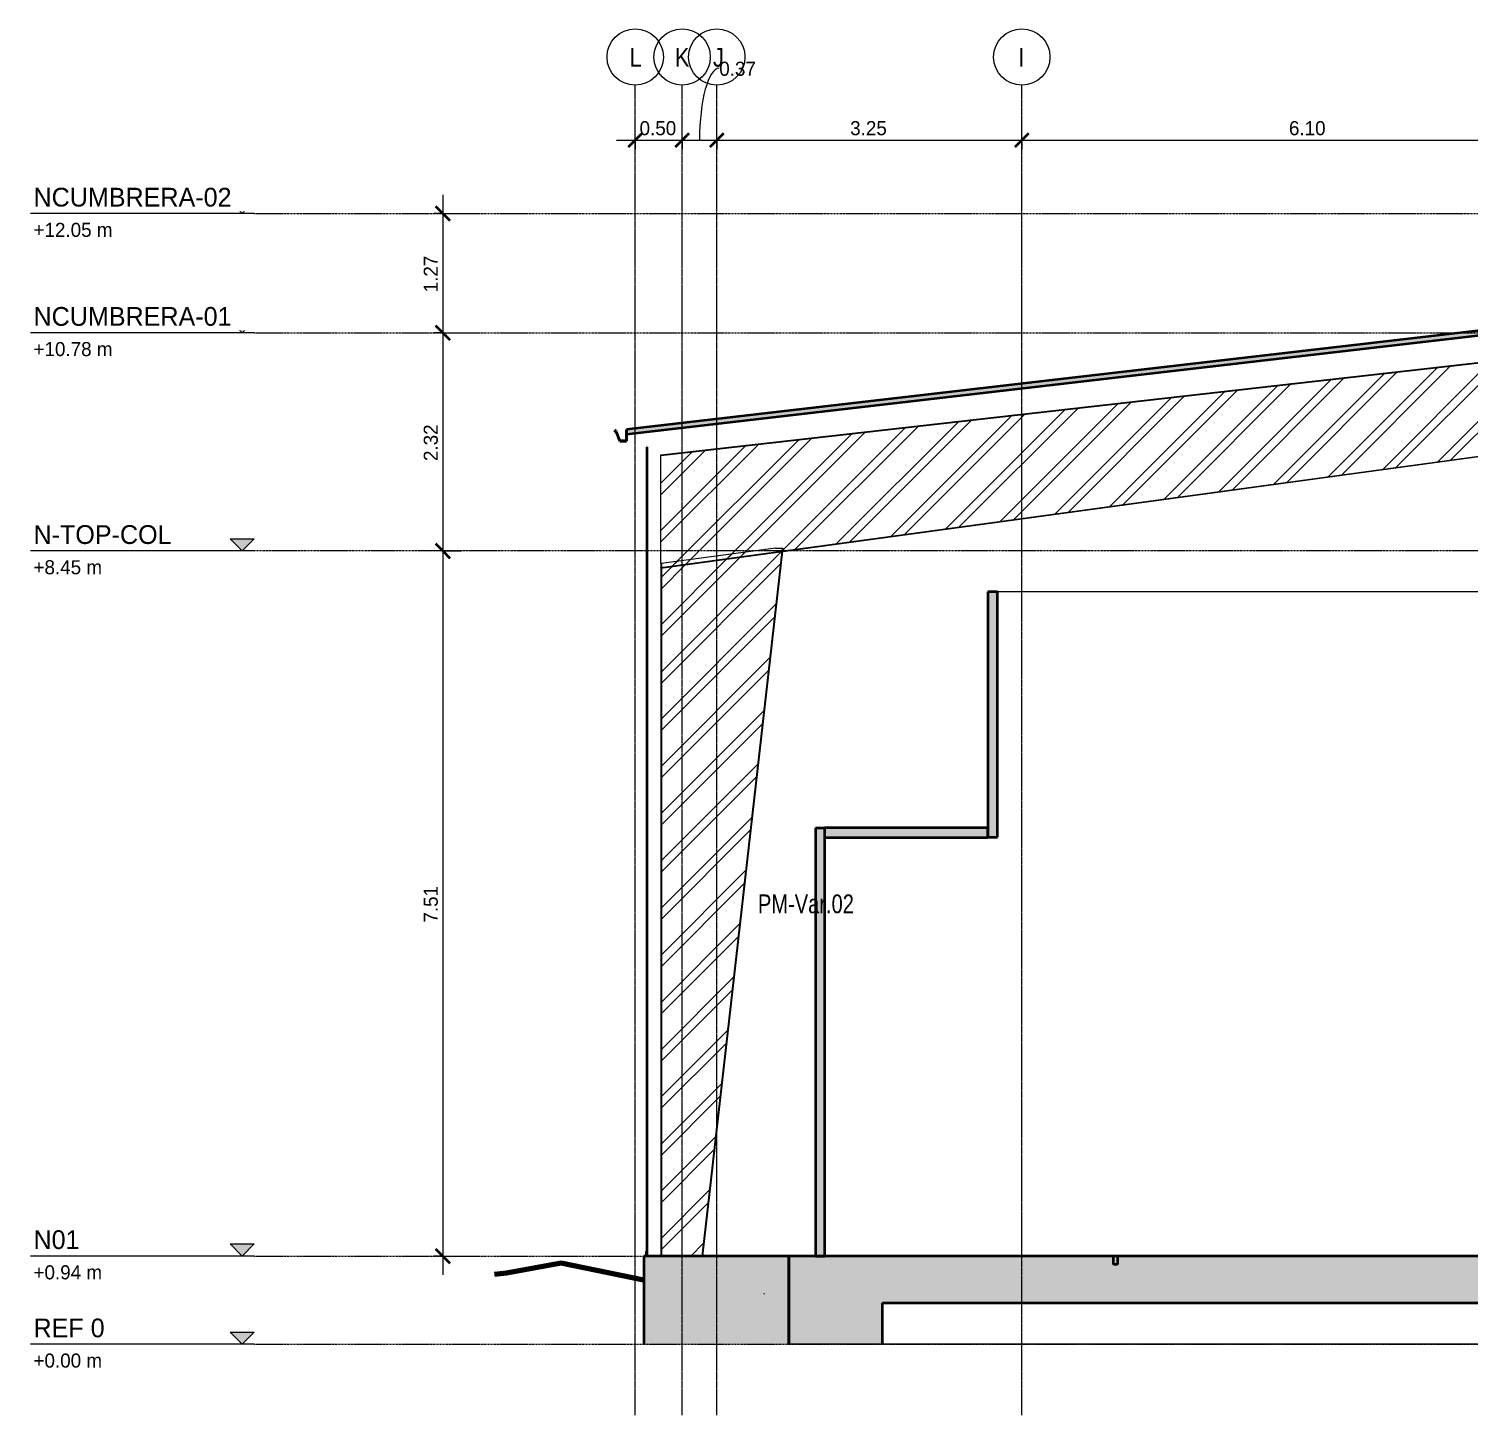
# Model space of a CAD drawing. Header units: centimetres. Extents: x -6747 to 14796, y -285 to 1548.
# Drawn here: x -6747 to -5212, y -76 to 1401 of the extents above; entities that cross this region are included whole.
import ezdxf

# ---------------------------------------------------------------- set-up
doc = ezdxf.new("R2010")
doc.units = ezdxf.units.CM
doc.linetypes.add('Centre', pattern=[3.175, 0.635, -0.475, 1.59, -0.475])
doc.linetypes.add('Grid Line', pattern=[2.2225, 1.27, -0.3175, 0.3175, -0.3175])
for name, color, linetype, lineweight in [('A-ANNO-DIMS', 7, 'Continuous', 9), ('A-ANNO-DIMS-100', 7, 'Continuous', 9), ('A-CLNG', 7, 'Continuous', 9), ('A-FLOR', 7, 'Continuous', 9), ('A-FLOR-LEVL', 7, 'Continuous', 9), ('A-FLOR-PATT', 7, 'Continuous', 35), ('A-ROOF', 7, 'Continuous', 9), ('A-ROOF-MCUT', 7, 'Continuous', 35), ('A-ROOF-PATT', 7, 'Continuous', 35), ('A-WALL', 7, 'Continuous', 9), ('A-WALL-PATT', 7, 'Continuous', 35), ('C-BLDG-PADS', 7, 'Continuous', 9), ('C-TOPO', 7, 'Continuous', 9), ('I-WALL', 7, 'Continuous', 9), ('S-BEAM', 7, 'Continuous', 9), ('S-COLS', 7, 'Continuous', 9), ('S-COLS-IDEN', 7, 'Continuous', 9), ('S-GRID', 7, 'Continuous', 9), ('S-GRID-IDEN', 7, 'Continuous', 9)]:
    doc.layers.add(name, color=color, linetype=linetype, lineweight=lineweight)
doc.styles.add('Century Gothic', font='GOTHIC.TTF', dxfattribs={"height": 20})
doc.styles.add('Century Gothic_1', font='GOTHIC.TTF', dxfattribs={"height": 15})
doc.styles.add('Century Gothic_2', font='GOTHIC.TTF', dxfattribs={"width": 0.8, "height": 20})
doc.styles.add('Saira Condensed', font='SairaCondensed-Regular.ttf', dxfattribs={"height": 20})
doc.dimstyles.new('FCA_N_Cotas_E100', dxfattribs={"dimscale": 30.48, "dimtxt": 15.662524, "dimasz": 0.492126, "dimexe": 0.656168, "dimexo": 0.656168, "dimgap": 0.032808, "dimtad": 1, "dimlfac": 0.01, "dimrnd": 0.01, "dimzin": 0, "dimdsep": 46, "dimtxsty": 'Century Gothic_1', "dimblk1": 'OBLIQUE', "dimblk2": 'OBLIQUE', "dimsah": 1, "dimcen": 0.09, "dimdle": 0.656168, "dimadec": 3, "dimazin": 2, "dimtfac": 1, "dimtdec": 4, "dimtix": 1, "dimtmove": 0, "dimatfit": 3, "dimfxl": 1, "dimtvp": 1, "dimtolj": 1, "dimtzin": 0, "dimarcsym": 2})
doc.dimstyles.new('FCA_N_Cotas_E100_1', dxfattribs={"dimscale": 30.48, "dimtxt": 15.662524, "dimasz": 0.492126, "dimexe": 0.656168, "dimexo": 0.656168, "dimgap": 0.032808, "dimtad": 1, "dimlfac": 0.01, "dimrnd": 0.01, "dimzin": 0, "dimdsep": 46, "dimtxsty": 'Century Gothic_1', "dimblk1": 'OBLIQUE', "dimblk2": 'OBLIQUE', "dimsah": 1, "dimcen": 0.09, "dimdle": 0.656168, "dimadec": 3, "dimazin": 2, "dimtfac": 1, "dimtdec": 4, "dimtix": 1, "dimtmove": 1, "dimatfit": 3, "dimfxl": 1, "dimtvp": 1, "dimtolj": 1, "dimtzin": 0, "dimarcsym": 2})
pattern_1 = [(45, (0, 0), (-25.14472, 25.14472), []), (45, (0, 38.1), (-25.14472, 25.14472), [])]

# ---------------------------------------------------------------- blocks, each defined once
blk = doc.blocks.new('PQ_RVR_ARQ-01_ZZ_ZZ_MO_T_A_rvt-1-Elevación Eje 14')
at = {"layer": 'A-FLOR-PATT', "lineweight": 9, "true_color": 0xeaeaea}
blk.add_hatch(color=254, dxfattribs=at).paths.add_polyline_path([(-5898.6, 540), (-5724.6, 540), (-5724.6, 550), (-5898.6, 550)])
at = {"layer": 'A-ROOF-PATT', "lineweight": 9, "true_color": 0xeaeaea}
blk.add_hatch(color=254, dxfattribs=at).paths.add_polyline_path([(-2152.9, 966.1), (-2152.9, 971.2), (-4147.4, 1201.9), (-6109.6, 974.5), (-6109.6, 969.5), (-4147.4, 1196.9), (-2186.2, 970)])
at = {"layer": 'A-WALL-PATT', "lineweight": 9, "true_color": 0xeaeaea}
for points in [[(-6088.2, 99), (-6087.7, 99), (-6087.7, 955.5), (-6088.2, 955.5), (-6088.2, 329.1)], [(-5724.6, 540.1), (-5714.6, 540.1), (-5714.6, 801.5), (-5724.6, 801.5), (-5724.6, 658.4)], [(-5908.4, 94), (-5898.4, 94), (-5898.4, 549.9), (-5908.4, 549.9), (-5908.4, 329.1)], [(-6089.5, 94), (-6087, 94), (-6087, 99), (-6089.5, 99)]]:
    blk.add_hatch(color=254, dxfattribs=at).paths.add_polyline_path(points)
at = {"layer": 'A-WALL-PATT', "lineweight": 9, "true_color": 0xe5e5e5}
h = blk.add_hatch(dxfattribs=at)
h.set_pattern_fill('FP_2', color=254, style=0, pattern_type=2)
h.set_pattern_definition([(90, (-5724.441, 0), (-0.15954, 1e-17), [])])
edge = h.paths.add_edge_path()
edge.add_line((-5724.8, 550), (-5724.6, 550))
edge.add_line((-5724.6, 550), (-5724.6, 801.5))
edge.add_line((-5724.6, 801.5), (-5724.8, 801.5))
at = {"layer": 'A-CLNG', "color": 254, "lineweight": 18, "true_color": 0xe5e5e5}
blk.add_line((-2385.4, 801.5), (-5714.6, 801.5), dxfattribs=at)
at = {"layer": 'A-FLOR', "color": 254, "lineweight": 35, "true_color": 0xcccccc}
for p, q in [((-5724.6, 550), (-5898.6, 550)), ((-5898.6, 550), (-5898.6, 540)), ((-5898.6, 540), (-5724.6, 540)), ((-5724.6, 540), (-5724.6, 550)), ((-5590.7, 94), (-5936.9, 94)), ((-5936.9, 94), (-5936.9, 44)), ((-5590.7, 85.1), (-5590.7, 94)), ((-3720.7, 94), (-5586.7, 94)), ((-5586.7, 94), (-5586.7, 85.1)), ((-5586.7, 85.1), (-5590.7, 85.1)), ((-5836.9, 44), (-1208.8, 44))]:
    blk.add_line(p, q, dxfattribs=at)
at = {"layer": 'A-FLOR', "color": 254, "true_color": 0xe5e5e5}
blk.add_line((-5898.6, 550), (-5898.6, 550), dxfattribs=at)
at = {"layer": 'A-ROOF', "color": 254, "lineweight": 35, "true_color": 0xcccccc}
for p, q in [((-4147.4, 1201.9), (-6109.6, 974.5)), ((-6109.6, 969.5), (-4147.4, 1196.9)), ((-6109.6, 974.5), (-6109.6, 969.5))]:
    blk.add_line(p, q, dxfattribs=at)
at = {"layer": 'A-ROOF-MCUT', "color": 254, "true_color": 0xcccccc}
for p, q in [((-6120.9, 973.3), (-6122.1, 973.3)), ((-6122.1, 973.3), (-6122.1, 972)), ((-6122.1, 972), (-6120.9, 972)), ((-6121.8, 972.3), (-6121.8, 972.9)), ((-6121.8, 972.9), (-6120.9, 972.9)), ((-6120.6, 972.3), (-6121.8, 972.3)), ((-6120.9, 972.9), (-6120.9, 973.3)), ((-6120.9, 972), (-6117, 962)), ((-6116.8, 962.4), (-6120.6, 972.3)), ((-6109.6, 974.5), (-6109.9, 974.5)), ((-6109.9, 974.5), (-6109.9, 962.4)), ((-6109.6, 962), (-6109.6, 974.5)), ((-6117, 962), (-6109.6, 962)), ((-6109.9, 962.4), (-6116.8, 962.4))]:
    blk.add_line(p, q, dxfattribs=at)
at = {"layer": 'A-WALL', "color": 254, "lineweight": 35, "true_color": 0xcccccc}
for p, q in [((-6087.7, 955.5), (-6088.2, 955.5)), ((-6088.2, 955.5), (-6088.2, 99)), ((-6087.7, 99), (-6087.7, 955.5)), ((-5936.9, 94), (-6091.2, 94)), ((-6091.2, 94), (-6091.2, -0.2)), ((-6088.2, 99), (-6087.7, 99)), ((-5936.9, -0.2), (-5936.9, 94)), ((-5936.9, 44), (-5936.9, -0.2)), ((-5836.9, -0.2), (-5836.9, 44))]:
    blk.add_line(p, q, dxfattribs=at)
at = {"layer": 'A-WALL', "color": 254, "true_color": 0xcccccc}
for p, q in [((-6087, 99), (-6089.5, 99)), ((-6089.5, 99), (-6089.5, 94)), ((-6089.5, 94), (-6087, 94)), ((-6087, 94), (-6087, 99))]:
    blk.add_line(p, q, dxfattribs=at)
at = {"layer": 'C-BLDG-PADS', "color": 254, "lineweight": 18, "true_color": 0xdadada}
for p, q in [((-1208.8, 0), (-5936.9, 0)), ((-5936.9, 0), (-5936.9, -0.2))]:
    blk.add_line(p, q, dxfattribs=at)
at = {"layer": 'C-TOPO', "color": 254, "lineweight": 70, "true_color": 0xdadada}
for p, q in [((-6179.4, 86.4), (-6237.7, 75.6)), ((-6091.2, 68.4), (-6179.4, 86.4)), ((-6237.7, 75.6), (-6250.4, 74.4))]:
    blk.add_line(p, q, dxfattribs=at)
at = {"layer": 'C-TOPO', "color": 254, "true_color": 0xdadada}
for p, q in [((-6179.4, 86.4), (-6237.7, 75.6)), ((-6182.8, 87), (-6179.4, 86.4)), ((-6179.4, 86.4), (-6091.2, 68.4)), ((-6250.4, 74.4), (-6237.7, 75.6)), ((-6241.1, 75.1), (-6237.7, 75.6)), ((-5963.5, 54.1), (-5962.7, 54))]:
    blk.add_line(p, q, dxfattribs=at)
at = {"layer": 'I-WALL', "color": 254, "true_color": 0xcccccc}
blk.add_line((-5724.6, 801.5), (-5724.8, 801.5), dxfattribs=at)
at = {"layer": 'I-WALL', "color": 254, "lineweight": 35, "true_color": 0xcccccc}
for p, q in [((-5714.6, 801.5), (-5724.6, 801.5)), ((-5724.6, 801.5), (-5724.6, 540.1)), ((-5714.6, 540.1), (-5714.6, 801.5)), ((-5898.4, 549.9), (-5908.4, 549.9)), ((-5908.4, 549.9), (-5908.4, 94)), ((-5898.4, 94), (-5898.4, 549.9)), ((-5724.6, 540.1), (-5714.6, 540.1)), ((-5908.4, 94), (-5898.4, 94))]:
    blk.add_line(p, q, dxfattribs=at)
blk = doc.blocks.new('Level - Con_Triangulo-1145637-Elevación Eje 14')
at = {"layer": 'A-FLOR-LEVL', "true_color": 0xe2e2e2}
blk.add_hatch(color=254, dxfattribs=at).paths.add_polyline_path([(-6532, 12.9), (-6519.2, 0), (-6506.3, 12.9)])
at = {"layer": 'A-FLOR-LEVL', "color": 253, "true_color": 0xaaaaaa}
for p, q in [((-6506.3, 0), (-6744.8, 0)), ((-6532, 12.9), (-6506.3, 12.9)), ((-6519.2, 0), (-6532, 12.9)), ((-6506.3, 12.9), (-6519.2, 0))]:
    blk.add_line(p, q, dxfattribs=at)
blk = doc.blocks.new('Grid - 3mm-1819951-Elevación Eje 14')
at = {"layer": 'S-GRID-IDEN', "color": 253, "true_color": 0xaaaaaa}
blk.add_circle((-1330.8, 1371.3), 30, dxfattribs=at)
blk = doc.blocks.new('DIMBLOCK1-Elevación Eje 14')
at = {"layer": 'A-ANNO-DIMS-100'}
for p, q in [((-6100.4, 1282.7), (-6100.4, 1302.7)), ((-6050.4, 1282.7), (-6050.4, 1302.7)), ((-6120.4, 1282.7), (-6050.4, 1282.7)), ((-6100.4, 1282.7), (-6100.4, 1273.3)), ((-6050.4, 1282.7), (-6050.4, 1273.3))]:
    blk.add_line(p, q, dxfattribs=at)
at = {"layer": 'A-ANNO-DIMS-100', "lineweight": 35}
for p, q in [((-6100.4, 1282.7), (-6092.9, 1290.2)), ((-6050.4, 1282.7), (-6042.9, 1290.2)), ((-6100.4, 1282.7), (-6107.9, 1275.2)), ((-6050.4, 1282.7), (-6057.9, 1275.2))]:
    blk.add_line(p, q, dxfattribs=at)
at = {"layer": 'A-ANNO-DIMS-100', "color": 0, "insert": (-6095.8, 1303), "char_height": 15, "width": 48.927, "attachment_point": 1, "line_spacing_factor": 0.984502, "style": 'Century Gothic_1'}
blk.add_mtext('0.50', dxfattribs=at)
blk = doc.blocks.new('_Oblique')
at = {"color": 0, "linetype": 'ByBlock', "lineweight": -2}
blk.add_line((-0.5, -0.5), (0.5, 0.5), dxfattribs=at)
blk = doc.blocks.new('DIMBLOCK2-Elevación Eje 14')
at = {"layer": 'A-ANNO-DIMS-100'}
for p, q in [((-6050.4, 1282.7), (-6050.4, 1302.7)), ((-6013.5, 1282.7), (-6013.5, 1302.7)), ((-6050.4, 1282.7), (-6013.5, 1282.7)), ((-6050.4, 1282.7), (-6050.4, 1273.3)), ((-6013.5, 1282.7), (-6013.5, 1273.3))]:
    blk.add_line(p, q, dxfattribs=at)
at = {"layer": 'A-ANNO-DIMS-100', "lineweight": 35}
for p, q in [((-6050.4, 1282.7), (-6042.9, 1290.2)), ((-6013.5, 1282.7), (-6006, 1290.2)), ((-6050.4, 1282.7), (-6057.9, 1275.2)), ((-6013.5, 1282.7), (-6021, 1275.2))]:
    blk.add_line(p, q, dxfattribs=at)
at = {"layer": 'A-ANNO-DIMS-100'}
blk.add_ellipse((-6010.9, 1282.7), major_axis=(0, 76.6), ratio=0.27518, start_param=0, end_param=1.570796, dxfattribs=at)
at = {"layer": 'A-ANNO-DIMS-100', "color": 0, "insert": (-6010.9, 1366.3), "char_height": 15, "width": 48.927, "attachment_point": 1, "line_spacing_factor": 0.984502, "style": 'Century Gothic_1'}
blk.add_mtext('0.37', dxfattribs=at)
blk = doc.blocks.new('DIMBLOCK3-Elevación Eje 14')
at = {"layer": 'A-ANNO-DIMS-100'}
for p, q in [((-6013.5, 1282.7), (-6013.5, 1302.7)), ((-5688.5, 1282.7), (-5688.5, 1302.7)), ((-6013.5, 1282.7), (-5688.5, 1282.7)), ((-6013.5, 1282.7), (-6013.5, 1273.3)), ((-5688.5, 1282.7), (-5688.5, 1273.3))]:
    blk.add_line(p, q, dxfattribs=at)
at = {"layer": 'A-ANNO-DIMS-100', "lineweight": 35}
for p, q in [((-6013.5, 1282.7), (-6006, 1290.2)), ((-5688.5, 1282.7), (-5681, 1290.2)), ((-6013.5, 1282.7), (-6021, 1275.2)), ((-5688.5, 1282.7), (-5696, 1275.2))]:
    blk.add_line(p, q, dxfattribs=at)
at = {"layer": 'A-ANNO-DIMS-100', "color": 0, "insert": (-5871.4, 1303), "char_height": 15, "width": 48.927, "attachment_point": 1, "line_spacing_factor": 0.984502, "style": 'Century Gothic_1'}
blk.add_mtext('3.25', dxfattribs=at)
blk = doc.blocks.new('DIMBLOCK4-Elevación Eje 14')
at = {"layer": 'A-ANNO-DIMS-100'}
for p, q in [((-5688.5, 1282.7), (-5688.5, 1302.7)), ((-5078.5, 1282.7), (-5078.5, 1302.7)), ((-5688.5, 1282.7), (-5078.5, 1282.7)), ((-5688.5, 1282.7), (-5688.5, 1273.3)), ((-5078.5, 1282.7), (-5078.5, 1273.3))]:
    blk.add_line(p, q, dxfattribs=at)
at = {"layer": 'A-ANNO-DIMS-100', "lineweight": 35}
for p, q in [((-5688.5, 1282.7), (-5681, 1290.2)), ((-5078.5, 1282.7), (-5071, 1290.2)), ((-5688.5, 1282.7), (-5696, 1275.2)), ((-5078.5, 1282.7), (-5086, 1275.2))]:
    blk.add_line(p, q, dxfattribs=at)
at = {"layer": 'A-ANNO-DIMS-100', "color": 0, "insert": (-5403.9, 1303), "char_height": 15, "width": 48.927, "attachment_point": 1, "line_spacing_factor": 0.984502, "style": 'Century Gothic_1'}
blk.add_mtext('6.10', dxfattribs=at)
blk = doc.blocks.new('DIMBLOCK11-Elevación Eje 14')
at = {"layer": 'A-ANNO-DIMS-100'}
for p, q in [((-6305.5, 1224.5), (-6305.5, 1077.5)), ((-6305.5, 1204.5), (-6314.9, 1204.5)), ((-6305.5, 1204.5), (-6285.5, 1204.5)), ((-6305.5, 1077.5), (-6314.9, 1077.5)), ((-6305.5, 1077.5), (-6285.5, 1077.5))]:
    blk.add_line(p, q, dxfattribs=at)
at = {"layer": 'A-ANNO-DIMS-100', "lineweight": 35}
for p, q in [((-6305.5, 1204.5), (-6313, 1212)), ((-6305.5, 1204.5), (-6298, 1197)), ((-6305.5, 1077.5), (-6313, 1085)), ((-6305.5, 1077.5), (-6298, 1070))]:
    blk.add_line(p, q, dxfattribs=at)
at = {"layer": 'A-ANNO-DIMS-100', "color": 0, "insert": (-6325.8, 1120.6), "char_height": 15, "width": 48.927, "attachment_point": 1, "rotation": 90, "line_spacing_factor": 0.984502, "style": 'Century Gothic_1'}
blk.add_mtext('1.27', dxfattribs=at)
blk = doc.blocks.new('DIMBLOCK12-Elevación Eje 14')
at = {"layer": 'A-ANNO-DIMS-100'}
for p, q in [((-6305.5, 1077.5), (-6314.9, 1077.5)), ((-6305.5, 1077.5), (-6305.5, 845.1)), ((-6305.5, 1077.5), (-6285.5, 1077.5)), ((-6305.5, 845.1), (-6314.9, 845.1)), ((-6305.5, 845.1), (-6285.5, 845.1))]:
    blk.add_line(p, q, dxfattribs=at)
at = {"layer": 'A-ANNO-DIMS-100', "lineweight": 35}
for p, q in [((-6305.5, 1077.5), (-6313, 1085)), ((-6305.5, 1077.5), (-6298, 1070)), ((-6305.5, 845.1), (-6313, 852.6)), ((-6305.5, 845.1), (-6298, 837.6))]:
    blk.add_line(p, q, dxfattribs=at)
at = {"layer": 'A-ANNO-DIMS-100', "color": 0, "insert": (-6325.8, 940.9), "char_height": 15, "width": 48.927, "attachment_point": 1, "rotation": 90, "line_spacing_factor": 0.984502, "style": 'Century Gothic_1'}
blk.add_mtext('2.32', dxfattribs=at)
blk = doc.blocks.new('DIMBLOCK13-Elevación Eje 14')
at = {"layer": 'A-ANNO-DIMS-100'}
for p, q in [((-6305.5, 845.1), (-6314.9, 845.1)), ((-6305.5, 845.1), (-6305.5, 74)), ((-6305.5, 845.1), (-6285.5, 845.1)), ((-6305.5, 94), (-6314.9, 94)), ((-6305.5, 94), (-6285.5, 94))]:
    blk.add_line(p, q, dxfattribs=at)
at = {"layer": 'A-ANNO-DIMS-100', "lineweight": 35}
for p, q in [((-6305.5, 845.1), (-6313, 852.6)), ((-6305.5, 845.1), (-6298, 837.6)), ((-6305.5, 94), (-6313, 101.5)), ((-6305.5, 94), (-6298, 86.5))]:
    blk.add_line(p, q, dxfattribs=at)
at = {"layer": 'A-ANNO-DIMS-100', "color": 0, "insert": (-6325.8, 449.2), "char_height": 15, "width": 48.927, "attachment_point": 1, "rotation": 90, "line_spacing_factor": 0.984502, "style": 'Century Gothic_1'}
blk.add_mtext('7.51', dxfattribs=at)

msp = doc.modelspace()

# ---------------------------------------------------------------- hatches: boundary and pattern name
at = {"layer": 'A-FLOR-PATT', "lineweight": 9, "true_color": 0x9a9a9a}
msp.add_hatch(color=253, dxfattribs=at).paths.add_polyline_path([(-1362.556, 44), (-1211.04, 44), (-1211.04, 94), (-5883.732, 94), (-5883.732, 44), (-1688.412, 44)])
at = {"layer": 'A-WALL-PATT', "lineweight": 9, "true_color": 0x9a9a9a}
for points in [[(-5943.717, -0.18), (-5936.919, -0.18), (-5936.919, 94), (-6091.219, 94), (-6091.219, -0.18), (-5950.922, -0.18)], [(-5924.535, -0.18), (-5836.919, -0.18), (-5836.919, 44), (-5883.732, 44), (-5883.732, 94), (-5936.919, 94), (-5936.919, -0.18)]]:
    msp.add_hatch(color=253, dxfattribs=at).paths.add_polyline_path(points)
at = {"layer": 'S-BEAM', "true_color": 0xc0c0c0}
h = msp.add_hatch(dxfattribs=at)
h.set_pattern_fill('FP_5', color=9, style=0, pattern_type=2)
h.set_pattern_definition(pattern_1)
h.paths.add_polyline_path([(-6073.06, 946.779), (-4139.375, 1165.531), (-4139.375, 1166.116), (-6073.06, 947.365)])
h = msp.add_hatch(dxfattribs=at)
h.set_pattern_fill('FP_5', color=9, style=0, pattern_type=2)
h.set_pattern_definition(pattern_1)
h.paths.add_polyline_path([(-6072.553, 827.46), (-5944.064, 844.976), (-5943.717, 848.026), (-5943.135, 848.026), (-5943.472, 845.056), (-4139.375, 1090.988), (-4139.375, 1165.531), (-6073.06, 946.779), (-6073.06, 831.659), (-6072.553, 831.727)])
h = msp.add_hatch(dxfattribs=at)
h.set_pattern_fill('FP_5', color=9, style=0, pattern_type=2)
h.set_pattern_definition(pattern_1)
h.paths.add_polyline_path([(-6073.06, 826.804), (-4139.375, 1090.4), (-4139.375, 1090.988), (-6073.06, 827.391)])
at = {"layer": 'S-COLS', "true_color": 0xc0c0c0}
h = msp.add_hatch(dxfattribs=at)
h.set_pattern_fill('FP_3', color=9, style=0, pattern_type=2)
h.set_pattern_definition(pattern_1)
h.paths.add_polyline_path([(-6029.457, 94), (-5944.132, 844.379), (-6072.553, 826.804), (-6072.553, 94)])
h.paths.add_polyline_path([(-6072.553, 827.46), (-5944.064, 844.976), (-5943.717, 848.026), (-5950.922, 848.026), (-6072.553, 831.727)])
h = msp.add_hatch(dxfattribs=at)
h.set_pattern_fill('FP_3', color=9, style=0, pattern_type=2)
h.set_pattern_definition(pattern_1)
h.paths.add_polyline_path([(-6029.457, 94), (-6028.875, 94), (-5943.135, 848.026), (-5943.717, 848.026), (-6002.721, 329.125)])
h = msp.add_hatch(dxfattribs=at)
h.set_pattern_fill('FP_3', color=9, style=0, pattern_type=2)
h.set_pattern_definition(pattern_1)
h.paths.add_polyline_path([(-6072.553, 94), (-6072.553, 831.727), (-6073.135, 831.649), (-6073.135, 94)])

# ---------------------------------------------------------------- linework, layer by layer
at = {"layer": 'A-FLOR', "lineweight": 35}
for p, q in [((-2230.456, 94), (-5883.732, 94)), ((-5836.919, 44), (-1211.04, 44))]:
    msp.add_line(p, q, dxfattribs=at)
at = {"layer": 'A-FLOR-LEVL', "color": 253, "linetype": 'Centre', "true_color": 0xaaaaaa}
for p, q in [((-918.976, 845.103), (-6506.315, 845.103)), ((-6506.315, 94), (-918.976, 94)), ((-6506.315, 0), (-918.976, 0))]:
    msp.add_line(p, q, dxfattribs=at)
at = {"layer": 'A-WALL', "lineweight": 35}
for p, q in [((-6073.135, 94), (-6091.219, 94)), ((-6091.219, 94), (-6091.219, -0.18)), ((-5883.732, 94), (-6028.875, 94)), ((-5936.919, -0.18), (-5936.919, 94)), ((-5836.919, -0.18), (-5836.919, 44))]:
    msp.add_line(p, q, dxfattribs=at)
at = {"layer": 'S-BEAM'}
for p, q in [((-6073.06, 947.365), (-4139.375, 1166.116)), ((-6073.06, 946.779), (-4139.375, 1165.531)), ((-6073.06, 827.391), (-4139.375, 1090.988)), ((-6073.06, 826.804), (-4139.375, 1090.4)), ((-6073.06, 946.779), (-6073.06, 947.365)), ((-6073.06, 831.659), (-6073.06, 946.779)), ((-6073.06, 826.804), (-6073.06, 827.391))]:
    msp.add_line(p, q, dxfattribs=at)
at = {"layer": 'S-COLS'}
for p, q in [((-5950.922, 848.026), (-6072.553, 831.727)), ((-5943.717, 848.026), (-6029.457, 94)), ((-5943.135, 848.026), (-6028.875, 94)), ((-5950.922, 848.026), (-5943.717, 848.026)), ((-5943.717, 848.026), (-5943.135, 848.026)), ((-6072.553, 831.727), (-6073.135, 831.649)), ((-6073.135, 831.649), (-6073.135, 94)), ((-6072.553, 831.727), (-6072.553, 94)), ((-6072.553, 94), (-6073.135, 94)), ((-6029.457, 94), (-6072.553, 94)), ((-6028.875, 94), (-6029.457, 94))]:
    msp.add_line(p, q, dxfattribs=at)
at = {"layer": 'S-GRID', "color": 253, "linetype": 'Grid Line', "true_color": 0xaaaaaa}
for p, q in [((-6100.445, -75.523), (-6100.445, 1341.332)), ((-6050.445, -75.523), (-6050.445, 1341.332)), ((-6013.539, -75.523), (-6013.539, 1341.332)), ((-5688.539, -75.523), (-5688.539, 1341.332))]:
    msp.add_line(p, q, dxfattribs=at)

# ---------------------------------------------------------------- block references
at = {"lineweight": 5}
msp.add_blockref('PQ_RVR_ARQ-01_ZZ_ZZ_MO_T_A_rvt-1-Elevación Eje 14', (0, 0), dxfattribs=at)
at = {"layer": 'A-FLOR-LEVL', "color": 253, "true_color": 0xaaaaaa}
for p in [(0, 1204.505), (0, 1077.508), (0, 845.103), (0, 94), (0, 0)]:
    msp.add_blockref('Level - Con_Triangulo-1145637-Elevación Eje 14', p, dxfattribs=at)
at = {"layer": 'S-GRID-IDEN', "color": 253, "true_color": 0xaaaaaa}
for p in [(-4769.672, 0), (-4719.672, 0), (-4682.766, 0), (-4357.766, 0)]:
    msp.add_blockref('Grid - 3mm-1819951-Elevación Eje 14', p, dxfattribs=at)

# ---------------------------------------------------------------- texts
at = {"layer": 'S-COLS-IDEN', "insert": (-5969.69, 479.219), "char_height": 20, "width": 134.6835, "attachment_point": 1, "style": 'Century Gothic_2'}
msp.add_mtext('PM-Var.02', dxfattribs=at)
at = {"layer": 'S-GRID-IDEN', "color": 253, "true_color": 0xaaaaaa, "char_height": 20, "attachment_point": 1, "style": 'Saira Condensed'}
for s, insert, width in [('L', (-6106.368, 1381.011), 13.62869), ('K', (-6058.018, 1381.011), 17.63712), ('J', (-6017.513, 1381.011), 8.81856), ('I', (-5692.163, 1381.011), 8.01687)]:
    msp.add_mtext(s, dxfattribs=dict(at, insert=insert, width=width))

# ---------------------------------------------------------------- dimensions: what is measured, and where the dimension line sits
at = {"layer": 'A-ANNO-DIMS'}
dim = msp.add_linear_dim(base=(-6013.539, 1282.733), p1=(-6050.445, 1293.34), p2=(-6013.539, 1293.34), dimstyle='FCA_N_Cotas_E100_1', override={"dimpost": '<>', "dimfxl": 36.905634}, dxfattribs=at)
dim.commit()
dim.dimension.update_dxf_attribs({"geometry": 'DIMBLOCK2-Elevación Eje 14', "text_midpoint": (-5986.436, 1356.303), "dimtype": 160})
for base, p1, p2, override, picture, middle in [((-6050.445, 1282.733), (-6100.445, 1293.34), (-6050.445, 1293.34), {"dimpost": '<>', "dimfxl": 50}, 'DIMBLOCK1-Elevación Eje 14', (-6075.445, 1291.611)), ((-5688.539, 1282.733), (-6013.539, 1293.34), (-5688.539, 1293.34), {"dimpost": '<>', "dimfxl": 325}, 'DIMBLOCK3-Elevación Eje 14', (-5851.039, 1291.611)), ((-5078.539, 1282.733), (-5688.539, 1293.34), (-5078.539, 1293.34), {"dimpost": '<>', "dimfxl": 610}, 'DIMBLOCK4-Elevación Eje 14', (-5383.539, 1291.611))]:
    dim = msp.add_linear_dim(base=base, p1=p1, p2=p2, dimstyle='FCA_N_Cotas_E100', override=override, dxfattribs=at)
    dim.commit()
    dim.dimension.update_dxf_attribs({"geometry": picture, "text_midpoint": middle})
for base, p1, p2, override, picture, middle in [((-6305.542, 1077.508), (-6294.935, 1204.505), (-6294.935, 1077.508), {"dimpost": '<>', "dimfxl": 126.997085}, 'DIMBLOCK11-Elevación Eje 14', (-6314.419, 1141.007)), ((-6305.542, 845.103), (-6294.935, 1077.508), (-6294.935, 845.103), {"dimpost": '<>', "dimfxl": 232.405176}, 'DIMBLOCK12-Elevación Eje 14', (-6314.419, 961.305)), ((-6305.542, 94), (-6294.935, 845.103), (-6294.935, 94), {"dimpost": '<>', "dimfxl": 751.102783}, 'DIMBLOCK13-Elevación Eje 14', (-6314.231, 469.551))]:
    dim = msp.add_linear_dim(base=base, p1=p1, p2=p2, angle=90, dimstyle='FCA_N_Cotas_E100', override=override, dxfattribs=at)
    dim.commit()
    dim.dimension.update_dxf_attribs({"geometry": picture, "text_midpoint": middle})

# ---------------------------------------------------------------- next in the draw order: texts
at = {"layer": 'A-FLOR-LEVL', "color": 9, "true_color": 0xb7b7b7, "attachment_point": 1, "bg_fill": 3, "box_fill_scale": 1.25, "bg_fill_color": 256, "bg_fill_true_color": 13158600, "bg_fill_transparency": 0}
for s, insert, char_height, width, style in [('NCUMBRERA-02', (-6741.573, 1231.973), 20, 262.15181, 'Century Gothic'), ('+12.05 m', (-6741.573, 1194.661), 15, 112.23625, 'Century Gothic_1'), ('NCUMBRERA-01', (-6741.573, 1104.976), 20, 262.15181, 'Century Gothic'), ('+10.78 m', (-6741.573, 1067.664), 15, 112.23625, 'Century Gothic_1'), ('N-TOP-COL', (-6741.573, 872.571), 20, 185.9915, 'Century Gothic'), ('+8.45 m', (-6741.573, 835.259), 15, 97.80587, 'Century Gothic_1'), ('N01', (-6741.573, 121.468), 20, 64.135, 'Century Gothic'), ('+0.94 m', (-6741.573, 84.156), 15, 97.80587, 'Century Gothic_1'), ('REF 0', (-6741.573, 27.468), 20, 84.97887, 'Century Gothic'), ('+0.00 m', (-6741.573, -9.844), 15, 97.80587, 'Century Gothic_1')]:
    msp.add_mtext(s, dxfattribs=dict(at, insert=insert, char_height=char_height, width=width, style=style))

# ---------------------------------------------------------------- next in the draw order: linework, layer by layer
at = {"layer": 'A-FLOR-LEVL', "color": 253, "linetype": 'Centre', "true_color": 0xaaaaaa}
for p, q in [((-6506.315, 1204.505), (-918.976, 1204.505)), ((-6506.315, 1077.508), (-918.976, 1077.508))]:
    msp.add_line(p, q, dxfattribs=at)

doc.saveas('drawing.dxf')
